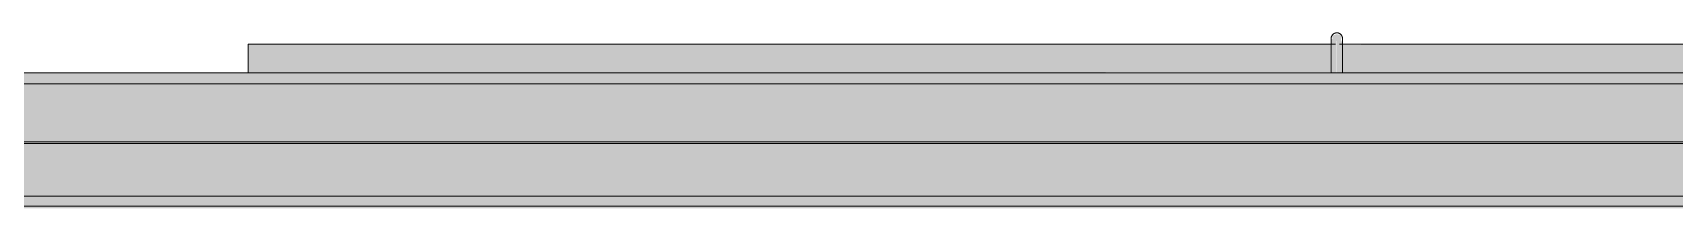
# Model space of a CAD drawing. Header units: inches. Extents: x 20426 to 92531, y -195 to 750.
# Drawn here: x 27707.8 to 27780.2, y 286.8 to 294.5 of the extents above; entities that cross this region are included whole.
import ezdxf

# ---------------------------------------------------------------- set-up
doc = ezdxf.new("R2010")
doc.units = ezdxf.units.IN
doc.header["$MEASUREMENT"] = 0
doc.layers.add('Q-SPCQ', color=91, linetype='Continuous', lineweight=9)
doc.layers.add('S-BEAM', color=12, linetype='Continuous', lineweight=9)

# ---------------------------------------------------------------- blocks, each defined once
blk = doc.blocks.new('Girt_Z - 8_D-V30-Elevation - South')
at = {"layer": 'S-BEAM'}
for points in [[(25949.144, 292.25), (25971.39, 292.25), (25971.39, 292.732), (22795.772, 292.732), (22795.772, 292.25), (25931.865, 292.25)], [(25949.144, 289.883), (25971.39, 289.883), (25971.39, 292.25), (22795.772, 292.25), (22795.772, 289.883), (25931.865, 289.883)], [(25003.119, 289.695), (25971.39, 289.72), (25971.39, 289.883), (22795.772, 289.883), (22795.772, 289.695), (24998.799, 289.695)], [(25668.36, 289.62), (25971.39, 289.658), (25971.39, 289.695), (22795.772, 289.658), (22795.772, 289.62), (25666.2, 289.62)], [(25949.144, 287.301), (25971.39, 287.301), (25971.39, 289.62), (22795.772, 289.62), (22795.772, 287.301), (25931.865, 287.301)], [(25949.144, 286.852), (25971.39, 286.852), (25971.39, 287.301), (22795.772, 287.301), (22795.772, 286.852), (25931.865, 286.852)], [(25971.39, 286.768), (25971.39, 286.852), (22795.772, 286.852), (22795.772, 286.768), (25949.144, 286.768)]]:
    blk.add_hatch(color=256, dxfattribs=at).paths.add_polyline_path(points, flags=0)
for p, q in [((22795.772, 292.732), (25971.39, 292.732)), ((22795.772, 292.25), (25971.39, 292.25)), ((22795.772, 289.695), (25971.39, 289.695)), ((22795.772, 289.62), (25971.39, 289.62)), ((22795.772, 287.301), (25971.39, 287.301)), ((22795.772, 286.852), (25971.39, 286.852))]:
    blk.add_line(p, q, dxfattribs=at)
blk = doc.blocks.new('Basketball_Backstop-Performance_Sports_Systems-3103-Ceiling_Hung - 27_-0_ to 27_-11 7_8_-V51-Elevation - South')
at = {"layer": 'Q-SPCQ'}
h = blk.add_hatch(color=256, dxfattribs=at)
h.paths.add_polyline_path([(25774.015, 292.732), (25821.776, 292.774), (25821.794, 293.627), (25821.775, 294), (25774.015, 294), (25774.015, 293.125)], flags=0)
h.paths.add_polyline_path([(25822.216, 293.994), (25822.262, 293.94), (25822.218, 293.97)], flags=0)
h.paths.add_polyline_path([(25823.871, 292.732), (25870.015, 292.732), (25870.015, 294), (25822.217, 293.97), (25822.264, 292.732)], flags=0)
for points in [[(25822.015, 292.732), (25822.015, 292.733), (25822.015, 294.444), (25821.81, 294.377), (25821.828, 294.226), (25821.775, 294.225), (25821.775, 294.188), (25821.806, 293.882), (25821.799, 292.732), (25821.839, 292.732)], [(25822.232, 292.732), (25822.253, 292.733), (25822.238, 293.643), (25822.238, 294.098), (25822.201, 294.173), (25822.221, 294.377), (25822.015, 294.444), (25822.016, 292.732), (25822.219, 292.732)]]:
    blk.add_hatch(color=256, dxfattribs=at).paths.add_polyline_path(points, flags=0)
for p, q in [((25821.955, 294), (25774.015, 294)), ((25774.015, 292.733), (25774.015, 294)), ((25870.015, 294), (25822.126, 294))]:
    blk.add_line(p, q, dxfattribs=at)
at = {"layer": 'Q-SPCQ', "flags": 128}
for points in [[(25821.765, 294.25), (25821.765, 294.26), (25821.766, 294.27), (25821.767, 294.28), (25821.768, 294.29), (25821.77, 294.3), (25821.772, 294.309), (25821.775, 294.319), (25821.778, 294.329), (25821.781, 294.338), (25821.785, 294.347), (25821.789, 294.356), (25821.793, 294.365), (25821.798, 294.374), (25821.803, 294.383), (25821.809, 294.391), (25821.815, 294.399), (25821.821, 294.407), (25821.827, 294.415), (25821.834, 294.422), (25821.841, 294.429), (25821.848, 294.436), (25821.856, 294.443), (25821.864, 294.449), (25821.872, 294.455), (25821.88, 294.46), (25821.889, 294.466), (25821.897, 294.47), (25821.906, 294.475), (25821.915, 294.479), (25821.925, 294.483), (25821.934, 294.486), (25821.944, 294.49), (25821.953, 294.492), (25821.963, 294.494), (25821.973, 294.496), (25821.983, 294.498), (25821.993, 294.499), (25822.003, 294.5), (25822.013, 294.5), (25822.015, 294.5)], [(25821.765, 294.25), (25821.765, 294.26), (25821.766, 294.27), (25821.767, 294.28), (25821.768, 294.29), (25821.77, 294.3), (25821.772, 294.309), (25821.775, 294.319), (25821.778, 294.329), (25821.781, 294.338), (25821.785, 294.347), (25821.789, 294.356), (25821.793, 294.365), (25821.798, 294.374), (25821.803, 294.383), (25821.809, 294.391), (25821.815, 294.399), (25821.821, 294.407), (25821.827, 294.415), (25821.834, 294.422), (25821.841, 294.429), (25821.848, 294.436), (25821.856, 294.443), (25821.864, 294.449), (25821.872, 294.455), (25821.88, 294.46), (25821.889, 294.466), (25821.897, 294.47), (25821.906, 294.475), (25821.915, 294.479), (25821.925, 294.483), (25821.934, 294.486), (25821.944, 294.49), (25821.953, 294.492), (25821.963, 294.494), (25821.973, 294.496), (25821.983, 294.498), (25821.993, 294.499), (25822.003, 294.5), (25822.013, 294.5), (25822.015, 294.5)], [(25821.765, 294.233), (25821.765, 294.242), (25821.765, 294.247), (25821.765, 294.25)], [(25821.765, 294.25), (25821.765, 294.248), (25821.765, 294.244), (25821.765, 294.236)], [(25821.765, 293.975), (25821.765, 294.014), (25821.765, 294.05), (25821.765, 294.084), (25821.765, 294.114), (25821.765, 294.142), (25821.765, 294.166), (25821.765, 294.187), (25821.765, 294.206), (25821.765, 294.221), (25821.765, 294.233), (25821.765, 294.242), (25821.765, 294.247), (25821.765, 294.25)], [(25821.765, 294.25), (25821.765, 294.248), (25821.765, 294.244), (25821.765, 294.236), (25821.765, 294.224), (25821.765, 294.21), (25821.765, 294.193), (25821.765, 294.172), (25821.765, 294.148), (25821.765, 294.122), (25821.765, 294.092), (25821.765, 294.06), (25821.765, 294.024), (25821.765, 293.986), (25821.765, 293.945), (25821.765, 293.901), (25821.765, 293.854), (25821.765, 293.805), (25821.765, 293.754), (25821.765, 293.7), (25821.765, 293.643), (25821.765, 293.585), (25821.765, 293.524), (25821.765, 293.462), (25821.765, 293.397), (25821.765, 293.331), (25821.765, 293.262), (25821.765, 293.193), (25821.765, 293.121), (25821.765, 293.049), (25821.765, 292.975), (25821.765, 292.9), (25821.765, 292.823), (25821.765, 292.746)], [(25821.765, 294.172), (25821.765, 294.148), (25821.765, 294.122), (25821.765, 294.092), (25821.765, 294.06), (25821.765, 294.024), (25821.765, 293.986)], [(25821.765, 294.014), (25821.765, 294.05), (25821.765, 294.084), (25821.765, 294.114), (25821.765, 294.142), (25821.765, 294.166)], [(25822.015, 294.5), (25822.025, 294.5), (25822.035, 294.499), (25822.045, 294.498), (25822.055, 294.497), (25822.065, 294.495), (25822.075, 294.493), (25822.084, 294.49), (25822.094, 294.487), (25822.103, 294.484), (25822.113, 294.48), (25822.122, 294.476), (25822.131, 294.472), (25822.139, 294.467), (25822.148, 294.462), (25822.156, 294.456), (25822.165, 294.451), (25822.172, 294.444), (25822.18, 294.438), (25822.187, 294.431), (25822.195, 294.424), (25822.201, 294.417), (25822.208, 294.409), (25822.214, 294.401), (25822.22, 294.393)], [(25822.015, 294.5), (25822.025, 294.5), (25822.035, 294.499), (25822.045, 294.498), (25822.055, 294.497), (25822.065, 294.495), (25822.075, 294.493), (25822.084, 294.49), (25822.094, 294.487), (25822.103, 294.484), (25822.113, 294.48), (25822.122, 294.476), (25822.131, 294.472), (25822.139, 294.467), (25822.148, 294.462), (25822.156, 294.456), (25822.165, 294.451), (25822.172, 294.444), (25822.18, 294.438), (25822.187, 294.431), (25822.195, 294.424), (25822.201, 294.417), (25822.208, 294.409), (25822.214, 294.401), (25822.22, 294.393), (25822.226, 294.385), (25822.231, 294.377), (25822.236, 294.368), (25822.24, 294.359), (25822.244, 294.35), (25822.248, 294.341), (25822.252, 294.331), (25822.255, 294.322), (25822.257, 294.312), (25822.26, 294.302), (25822.262, 294.292), (25822.263, 294.283), (25822.264, 294.273), (25822.265, 294.263), (25822.265, 294.253), (25822.265, 294.25)], [(25822.226, 294.385), (25822.231, 294.377), (25822.236, 294.368), (25822.24, 294.359), (25822.244, 294.35), (25822.248, 294.341), (25822.252, 294.331), (25822.255, 294.322), (25822.257, 294.312), (25822.26, 294.302), (25822.262, 294.292), (25822.263, 294.283), (25822.264, 294.273), (25822.265, 294.263), (25822.265, 294.253), (25822.265, 294.25)], [(25822.265, 294.233), (25822.265, 294.242), (25822.265, 294.247), (25822.265, 294.25)], [(25822.265, 294.25), (25822.265, 294.248), (25822.265, 294.244), (25822.265, 294.236)], [(25822.265, 292.732), (25822.265, 292.803), (25822.265, 292.879), (25822.265, 292.955), (25822.265, 293.029), (25822.265, 293.102), (25822.265, 293.174), (25822.265, 293.244), (25822.265, 293.312), (25822.265, 293.379), (25822.265, 293.444), (25822.265, 293.508), (25822.265, 293.569), (25822.265, 293.628), (25822.265, 293.685), (25822.265, 293.739), (25822.265, 293.791), (25822.265, 293.841), (25822.265, 293.888), (25822.265, 293.933), (25822.265, 293.975), (25822.265, 294.014), (25822.265, 294.05), (25822.265, 294.084), (25822.265, 294.114), (25822.265, 294.142), (25822.265, 294.166), (25822.265, 294.187), (25822.265, 294.206), (25822.265, 294.221), (25822.265, 294.233), (25822.265, 294.242), (25822.265, 294.247), (25822.265, 294.25)], [(25822.265, 294.25), (25822.265, 294.248), (25822.265, 294.244), (25822.265, 294.236), (25822.265, 294.224), (25822.265, 294.21), (25822.265, 294.193), (25822.265, 294.172), (25822.265, 294.148), (25822.265, 294.122), (25822.265, 294.092), (25822.265, 294.06), (25822.265, 294.024), (25822.265, 293.986)], [(25822.265, 294.172), (25822.265, 294.148), (25822.265, 294.122), (25822.265, 294.092), (25822.265, 294.06), (25822.265, 294.024), (25822.265, 293.986)], [(25822.265, 294.014), (25822.265, 294.05), (25822.265, 294.084), (25822.265, 294.114), (25822.265, 294.142), (25822.265, 294.166)]]:
    blk.add_lwpolyline(points, dxfattribs=at)

msp = doc.modelspace()

# ---------------------------------------------------------------- block references
at = {"layer": 'Q-SPCQ'}
msp.add_blockref('Basketball_Backstop-Performance_Sports_Systems-3103-Ceiling_Hung - 27_-0_ to 27_-11 7_8_-V51-Elevation - South', (1943.324, 0), dxfattribs=at)
at = {"layer": 'S-BEAM'}
msp.add_blockref('Girt_Z - 8_D-V30-Elevation - South', (1943.324, 0), dxfattribs=at)

doc.saveas('drawing.dxf')
